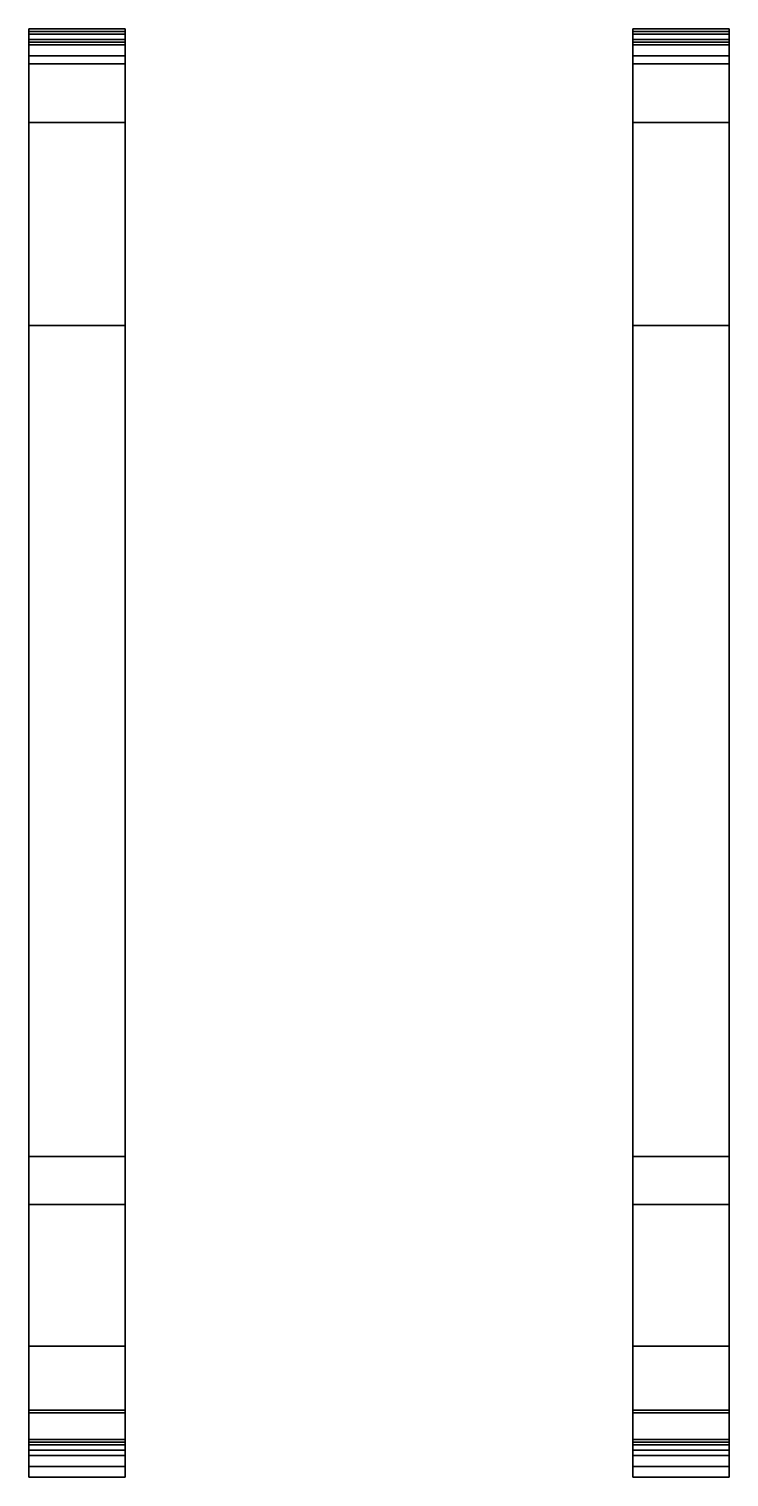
# Model space of a CAD drawing. Extents: x -1.31 to 1.31, y -2.72 to 2.7.
import ezdxf

# ---------------------------------------------------------------- set-up
doc = ezdxf.new("R2010")
doc.units = 0
doc.layers.add('TRACKS', color=3, linetype='CONTINUOUS')

msp = doc.modelspace()

# ---------------------------------------------------------------- linework, layer by layer
at = {"layer": 'TRACKS'}
for points in [[(-0.95, 2.7, 0.68), (-0.95, 2.68, 0.54), (-1.31, 2.68, 0.54), (-1.31, 2.7, 0.68)], [(-1.31, 2.7, 0.68), (-1.31, 2.68, 0.54), (-1.31, 2.64, 0.55), (-1.31, 2.66, 0.68)], [(-0.95, 2.69, 0.79), (-0.95, 2.7, 0.68), (-1.31, 2.7, 0.68), (-1.31, 2.69, 0.79)], [(-1.31, 2.69, 0.79), (-1.31, 2.7, 0.68), (-1.31, 2.66, 0.68), (-1.31, 2.65, 0.78)], [(-1.31, 2.6, 0.92), (-1.31, 2.69, 0.79), (-1.31, 2.65, 0.78), (-1.31, 2.57, 0.9)], [(-0.95, 2.6, 0.92), (-0.95, 2.69, 0.79), (-1.31, 2.69, 0.79), (-1.31, 2.6, 0.92)], [(-0.95, 2.68, 0.54), (-0.95, 2.6, 0.43), (-1.31, 2.6, 0.43), (-1.31, 2.68, 0.54)], [(-1.31, 2.68, 0.54), (-1.31, 2.6, 0.43), (-1.31, 2.57, 0.46), (-1.31, 2.64, 0.55)], [(-1.31, 2.66, 0.68), (-1.31, 2.64, 0.55), (-0.95, 2.64, 0.55), (-0.95, 2.66, 0.68)], [(-1.31, 2.65, 0.78), (-1.31, 2.66, 0.68), (-0.95, 2.66, 0.68), (-0.95, 2.65, 0.78)], [(-0.95, 2.64, 0.55), (-0.95, 2.68, 0.54), (-0.95, 2.7, 0.68), (-0.95, 2.66, 0.68)], [(-0.95, 2.66, 0.68), (-0.95, 2.7, 0.68), (-0.95, 2.69, 0.79), (-0.95, 2.65, 0.78)], [(-0.95, 2.65, 0.78), (-0.95, 2.69, 0.79), (-0.95, 2.6, 0.92), (-0.95, 2.57, 0.9)], [(-0.95, 2.57, 0.46), (-0.95, 2.6, 0.43), (-0.95, 2.68, 0.54), (-0.95, 2.64, 0.55)], [(0.95, 2.69, 0.79), (0.95, 2.7, 0.68), (0.95, 2.66, 0.68), (0.95, 2.65, 0.78)], [(1.31, 2.69, 0.79), (1.31, 2.7, 0.68), (0.95, 2.7, 0.68), (0.95, 2.69, 0.79)], [(1.31, 2.7, 0.68), (1.31, 2.68, 0.54), (0.95, 2.68, 0.54), (0.95, 2.7, 0.68)], [(0.95, 2.7, 0.68), (0.95, 2.68, 0.54), (0.95, 2.64, 0.55), (0.95, 2.66, 0.68)], [(0.95, 2.6, 0.92), (0.95, 2.69, 0.79), (0.95, 2.65, 0.78), (0.95, 2.57, 0.9)], [(1.31, 2.6, 0.92), (1.31, 2.69, 0.79), (0.95, 2.69, 0.79), (0.95, 2.6, 0.92)], [(0.95, 2.68, 0.54), (0.95, 2.6, 0.43), (0.95, 2.57, 0.46), (0.95, 2.64, 0.55)], [(1.31, 2.68, 0.54), (1.31, 2.6, 0.43), (0.95, 2.6, 0.43), (0.95, 2.68, 0.54)], [(0.95, 2.65, 0.78), (0.95, 2.66, 0.68), (1.31, 2.66, 0.68), (1.31, 2.65, 0.78)], [(0.95, 2.66, 0.68), (0.95, 2.64, 0.55), (1.31, 2.64, 0.55), (1.31, 2.66, 0.68)], [(1.31, 2.66, 0.68), (1.31, 2.7, 0.68), (1.31, 2.69, 0.79), (1.31, 2.65, 0.78)], [(1.31, 2.64, 0.55), (1.31, 2.68, 0.54), (1.31, 2.7, 0.68), (1.31, 2.66, 0.68)], [(1.31, 2.65, 0.78), (1.31, 2.69, 0.79), (1.31, 2.6, 0.92), (1.31, 2.57, 0.9)], [(1.31, 2.57, 0.46), (1.31, 2.6, 0.43), (1.31, 2.68, 0.54), (1.31, 2.64, 0.55)], [(-1.31, 2.57, 0.9), (-1.31, 2.65, 0.78), (-0.95, 2.65, 0.78), (-0.95, 2.57, 0.9)], [(-1.31, 2.64, 0.55), (-1.31, 2.57, 0.46), (-0.95, 2.57, 0.46), (-0.95, 2.64, 0.55)], [(0.95, 2.57, 0.9), (0.95, 2.65, 0.78), (1.31, 2.65, 0.78), (1.31, 2.57, 0.9)], [(0.95, 2.64, 0.55), (0.95, 2.57, 0.46), (1.31, 2.57, 0.46), (1.31, 2.64, 0.55)], [(-1.31, 2.6, 0.43), (-1.31, 1.59), (-1.31, 1.59, 0.04), (-1.31, 2.57, 0.46)], [(-0.95, 2.6, 0.43), (-0.95, 1.59), (-1.31, 1.59), (-1.31, 2.6, 0.43)], [(-0.95, 2.35, 1.03), (-0.95, 2.6, 0.92), (-1.31, 2.6, 0.92), (-1.31, 2.35, 1.03)], [(-1.31, 2.35, 1.03), (-1.31, 2.6, 0.92), (-1.31, 2.57, 0.9), (-1.31, 2.35, 0.99)], [(-1.31, 2.57, 0.46), (-1.31, 1.59, 0.04), (-0.95, 1.59, 0.04), (-0.95, 2.57, 0.46)], [(-1.31, 2.35, 0.99), (-1.31, 2.57, 0.9), (-0.95, 2.57, 0.9), (-0.95, 2.35, 0.99)], [(-0.95, 1.59, 0.04), (-0.95, 1.59), (-0.95, 2.6, 0.43), (-0.95, 2.57, 0.46)], [(-0.95, 2.57, 0.9), (-0.95, 2.6, 0.92), (-0.95, 2.35, 1.03), (-0.95, 2.35, 0.99)], [(0.95, 2.35, 1.03), (0.95, 2.6, 0.92), (0.95, 2.57, 0.9), (0.95, 2.35, 0.99)], [(1.31, 2.35, 1.03), (1.31, 2.6, 0.92), (0.95, 2.6, 0.92), (0.95, 2.35, 1.03)], [(0.95, 2.6, 0.43), (0.95, 1.59), (0.95, 1.59, 0.04), (0.95, 2.57, 0.46)], [(1.31, 2.6, 0.43), (1.31, 1.59), (0.95, 1.59), (0.95, 2.6, 0.43)], [(0.95, 2.35, 0.99), (0.95, 2.57, 0.9), (1.31, 2.57, 0.9), (1.31, 2.35, 0.99)], [(0.95, 2.57, 0.46), (0.95, 1.59, 0.04), (1.31, 1.59, 0.04), (1.31, 2.57, 0.46)], [(1.31, 2.57, 0.9), (1.31, 2.6, 0.92), (1.31, 2.35, 1.03), (1.31, 2.35, 0.99)], [(1.31, 1.59, 0.04), (1.31, 1.59), (1.31, 2.6, 0.43), (1.31, 2.57, 0.46)], [(-1.31, -1.52, 0.99), (-1.31, 2.35, 0.99), (-0.95, 2.35, 0.99), (-0.95, -1.52, 0.99)], [(-1.31, -1.52, 1.03), (-1.31, 2.35, 1.03), (-1.31, 2.35, 0.99), (-1.31, -1.52, 0.99)], [(-0.95, -1.52, 1.03), (-0.95, 2.35, 1.03), (-1.31, 2.35, 1.03), (-1.31, -1.52, 1.03)], [(-0.95, 2.35, 0.99), (-0.95, 2.35, 1.03), (-0.95, -1.52, 1.03), (-0.95, -1.52, 0.99)], [(0.95, -1.52, 1.03), (0.95, 2.35, 1.03), (0.95, 2.35, 0.99), (0.95, -1.52, 0.99)], [(1.31, -1.52, 1.03), (1.31, 2.35, 1.03), (0.95, 2.35, 1.03), (0.95, -1.52, 1.03)], [(0.95, -1.52, 0.99), (0.95, 2.35, 0.99), (1.31, 2.35, 0.99), (1.31, -1.52, 0.99)], [(1.31, 2.35, 0.99), (1.31, 2.35, 1.03), (1.31, -1.52, 1.03), (1.31, -1.52, 0.99)], [(-0.95, 1.59), (-0.95, -1.7), (-1.31, -1.7), (-1.31, 1.59)], [(-1.31, 1.59), (-1.31, -1.7), (-1.31, -1.7, 0.04), (-1.31, 1.59, 0.04)], [(-1.31, 1.59, 0.04), (-1.31, -1.7, 0.04), (-0.95, -1.7, 0.04), (-0.95, 1.59, 0.04)], [(-0.95, -1.7, 0.04), (-0.95, -1.7), (-0.95, 1.59), (-0.95, 1.59, 0.04)], [(0.95, 1.59), (0.95, -1.7), (0.95, -1.7, 0.04), (0.95, 1.59, 0.04)], [(1.31, 1.59), (1.31, -1.7), (0.95, -1.7), (0.95, 1.59)], [(0.95, 1.59, 0.04), (0.95, -1.7, 0.04), (1.31, -1.7, 0.04), (1.31, 1.59, 0.04)], [(1.31, -1.7, 0.04), (1.31, -1.7), (1.31, 1.59), (1.31, 1.59, 0.04)], [(-0.95, -2.23, 1.07), (-0.95, -1.52, 1.03), (-1.31, -1.52, 1.03), (-1.31, -2.23, 1.07)], [(-1.31, -2.23, 1.07), (-1.31, -1.52, 1.03), (-1.31, -1.52, 0.99), (-1.31, -2.23, 1.03)], [(-1.31, -2.23, 1.03), (-1.31, -1.52, 0.99), (-0.95, -1.52, 0.99), (-0.95, -2.23, 1.03)], [(-0.95, -1.52, 0.99), (-0.95, -1.52, 1.03), (-0.95, -2.23, 1.07), (-0.95, -2.23, 1.03)], [(0.95, -2.23, 1.07), (0.95, -1.52, 1.03), (0.95, -1.52, 0.99), (0.95, -2.23, 1.03)], [(1.31, -2.23, 1.07), (1.31, -1.52, 1.03), (0.95, -1.52, 1.03), (0.95, -2.23, 1.07)], [(0.95, -2.23, 1.03), (0.95, -1.52, 0.99), (1.31, -1.52, 0.99), (1.31, -2.23, 1.03)], [(1.31, -1.52, 0.99), (1.31, -1.52, 1.03), (1.31, -2.23, 1.07), (1.31, -2.23, 1.03)], [(-0.95, -1.7), (-0.95, -2.62, 0.43), (-1.31, -2.62, 0.43), (-1.31, -1.7)], [(-1.31, -1.7), (-1.31, -2.62, 0.43), (-1.31, -2.59, 0.46), (-1.31, -1.7, 0.04)], [(-1.31, -1.7, 0.04), (-1.31, -2.59, 0.46), (-0.95, -2.59, 0.46), (-0.95, -1.7, 0.04)], [(-0.95, -2.59, 0.46), (-0.95, -2.62, 0.43), (-0.95, -1.7), (-0.95, -1.7, 0.04)], [(0.95, -1.7), (0.95, -2.62, 0.43), (0.95, -2.59, 0.46), (0.95, -1.7, 0.04)], [(1.31, -1.7), (1.31, -2.62, 0.43), (0.95, -2.62, 0.43), (0.95, -1.7)], [(0.95, -1.7, 0.04), (0.95, -2.59, 0.46), (1.31, -2.59, 0.46), (1.31, -1.7, 0.04)], [(1.31, -2.59, 0.46), (1.31, -2.62, 0.43), (1.31, -1.7), (1.31, -1.7, 0.04)], [(-1.31, -2.48, 1.07), (-1.31, -2.23, 1.07), (-1.31, -2.23, 1.03), (-1.31, -2.47, 1.03)], [(-1.31, -2.47, 1.03), (-1.31, -2.23, 1.03), (-0.95, -2.23, 1.03), (-0.95, -2.47, 1.03)], [(-0.95, -2.48, 1.07), (-0.95, -2.23, 1.07), (-1.31, -2.23, 1.07), (-1.31, -2.48, 1.07)], [(-0.95, -2.23, 1.03), (-0.95, -2.23, 1.07), (-0.95, -2.48, 1.07), (-0.95, -2.47, 1.03)], [(0.95, -2.48, 1.07), (0.95, -2.23, 1.07), (0.95, -2.23, 1.03), (0.95, -2.47, 1.03)], [(1.31, -2.48, 1.07), (1.31, -2.23, 1.07), (0.95, -2.23, 1.07), (0.95, -2.48, 1.07)], [(0.95, -2.47, 1.03), (0.95, -2.23, 1.03), (1.31, -2.23, 1.03), (1.31, -2.47, 1.03)], [(1.31, -2.23, 1.03), (1.31, -2.23, 1.07), (1.31, -2.48, 1.07), (1.31, -2.47, 1.03)], [(-1.31, -2.6, 0.99), (-1.31, -2.48, 1.07), (-1.31, -2.47, 1.03), (-1.31, -2.58, 0.95)], [(-1.31, -2.58, 0.95), (-1.31, -2.47, 1.03), (-0.95, -2.47, 1.03), (-0.95, -2.58, 0.95)], [(-0.95, -2.6, 0.99), (-0.95, -2.48, 1.07), (-1.31, -2.48, 1.07), (-1.31, -2.6, 0.99)], [(-0.95, -2.47, 1.03), (-0.95, -2.48, 1.07), (-0.95, -2.6, 0.99), (-0.95, -2.58, 0.95)], [(0.95, -2.6, 0.99), (0.95, -2.48, 1.07), (0.95, -2.47, 1.03), (0.95, -2.58, 0.95)], [(0.95, -2.58, 0.95), (0.95, -2.47, 1.03), (1.31, -2.47, 1.03), (1.31, -2.58, 0.95)], [(1.31, -2.6, 0.99), (1.31, -2.48, 1.07), (0.95, -2.48, 1.07), (0.95, -2.6, 0.99)], [(1.31, -2.47, 1.03), (1.31, -2.48, 1.07), (1.31, -2.6, 0.99), (1.31, -2.58, 0.95)], [(-1.31, -2.64, 0.88), (-1.31, -2.58, 0.95), (-0.95, -2.58, 0.95), (-0.95, -2.64, 0.88)], [(-1.31, -2.68, 0.9), (-1.31, -2.6, 0.99), (-1.31, -2.58, 0.95), (-1.31, -2.64, 0.88)], [(-1.31, -2.62, 0.43), (-1.31, -2.72, 0.63), (-1.31, -2.68, 0.63), (-1.31, -2.59, 0.46)], [(-1.31, -2.59, 0.46), (-1.31, -2.68, 0.63), (-0.95, -2.68, 0.63), (-0.95, -2.59, 0.46)], [(-0.95, -2.68, 0.9), (-0.95, -2.6, 0.99), (-1.31, -2.6, 0.99), (-1.31, -2.68, 0.9)], [(-0.95, -2.58, 0.95), (-0.95, -2.6, 0.99), (-0.95, -2.68, 0.9), (-0.95, -2.64, 0.88)], [(-0.95, -2.68, 0.63), (-0.95, -2.72, 0.63), (-0.95, -2.62, 0.43), (-0.95, -2.59, 0.46)], [(0.95, -2.64, 0.88), (0.95, -2.58, 0.95), (1.31, -2.58, 0.95), (1.31, -2.64, 0.88)], [(0.95, -2.68, 0.9), (0.95, -2.6, 0.99), (0.95, -2.58, 0.95), (0.95, -2.64, 0.88)], [(0.95, -2.59, 0.46), (0.95, -2.68, 0.63), (1.31, -2.68, 0.63), (1.31, -2.59, 0.46)], [(0.95, -2.62, 0.43), (0.95, -2.72, 0.63), (0.95, -2.68, 0.63), (0.95, -2.59, 0.46)], [(1.31, -2.68, 0.9), (1.31, -2.6, 0.99), (0.95, -2.6, 0.99), (0.95, -2.68, 0.9)], [(1.31, -2.58, 0.95), (1.31, -2.6, 0.99), (1.31, -2.68, 0.9), (1.31, -2.64, 0.88)], [(1.31, -2.68, 0.63), (1.31, -2.72, 0.63), (1.31, -2.62, 0.43), (1.31, -2.59, 0.46)], [(-0.95, -2.62, 0.43), (-0.95, -2.72, 0.63), (-1.31, -2.72, 0.63), (-1.31, -2.62, 0.43)], [(-1.31, -2.72, 0.78), (-1.31, -2.68, 0.9), (-1.31, -2.64, 0.88), (-1.31, -2.68, 0.77)], [(-1.31, -2.68, 0.77), (-1.31, -2.64, 0.88), (-0.95, -2.64, 0.88), (-0.95, -2.68, 0.77)], [(-0.95, -2.64, 0.88), (-0.95, -2.68, 0.9), (-0.95, -2.72, 0.78), (-0.95, -2.68, 0.77)], [(1.31, -2.62, 0.43), (1.31, -2.72, 0.63), (0.95, -2.72, 0.63), (0.95, -2.62, 0.43)], [(0.95, -2.72, 0.78), (0.95, -2.68, 0.9), (0.95, -2.64, 0.88), (0.95, -2.68, 0.77)], [(0.95, -2.68, 0.77), (0.95, -2.64, 0.88), (1.31, -2.64, 0.88), (1.31, -2.68, 0.77)], [(1.31, -2.64, 0.88), (1.31, -2.68, 0.9), (1.31, -2.72, 0.78), (1.31, -2.68, 0.77)], [(-0.95, -2.72, 0.78), (-0.95, -2.68, 0.9), (-1.31, -2.68, 0.9), (-1.31, -2.72, 0.78)], [(-1.31, -2.72, 0.63), (-1.31, -2.72, 0.78), (-1.31, -2.68, 0.77), (-1.31, -2.68, 0.63)], [(-1.31, -2.68, 0.63), (-1.31, -2.68, 0.77), (-0.95, -2.68, 0.77), (-0.95, -2.68, 0.63)], [(-0.95, -2.68, 0.77), (-0.95, -2.72, 0.78), (-0.95, -2.72, 0.63), (-0.95, -2.68, 0.63)], [(0.95, -2.68, 0.63), (0.95, -2.68, 0.77), (1.31, -2.68, 0.77), (1.31, -2.68, 0.63)], [(0.95, -2.72, 0.63), (0.95, -2.72, 0.78), (0.95, -2.68, 0.77), (0.95, -2.68, 0.63)], [(1.31, -2.72, 0.78), (1.31, -2.68, 0.9), (0.95, -2.68, 0.9), (0.95, -2.72, 0.78)], [(1.31, -2.68, 0.77), (1.31, -2.72, 0.78), (1.31, -2.72, 0.63), (1.31, -2.68, 0.63)], [(-0.95, -2.72, 0.63), (-0.95, -2.72, 0.78), (-1.31, -2.72, 0.78), (-1.31, -2.72, 0.63)], [(1.31, -2.72, 0.63), (1.31, -2.72, 0.78), (0.95, -2.72, 0.78), (0.95, -2.72, 0.63)]]:
    msp.add_3dface(points, dxfattribs=at)

doc.saveas('drawing.dxf')
